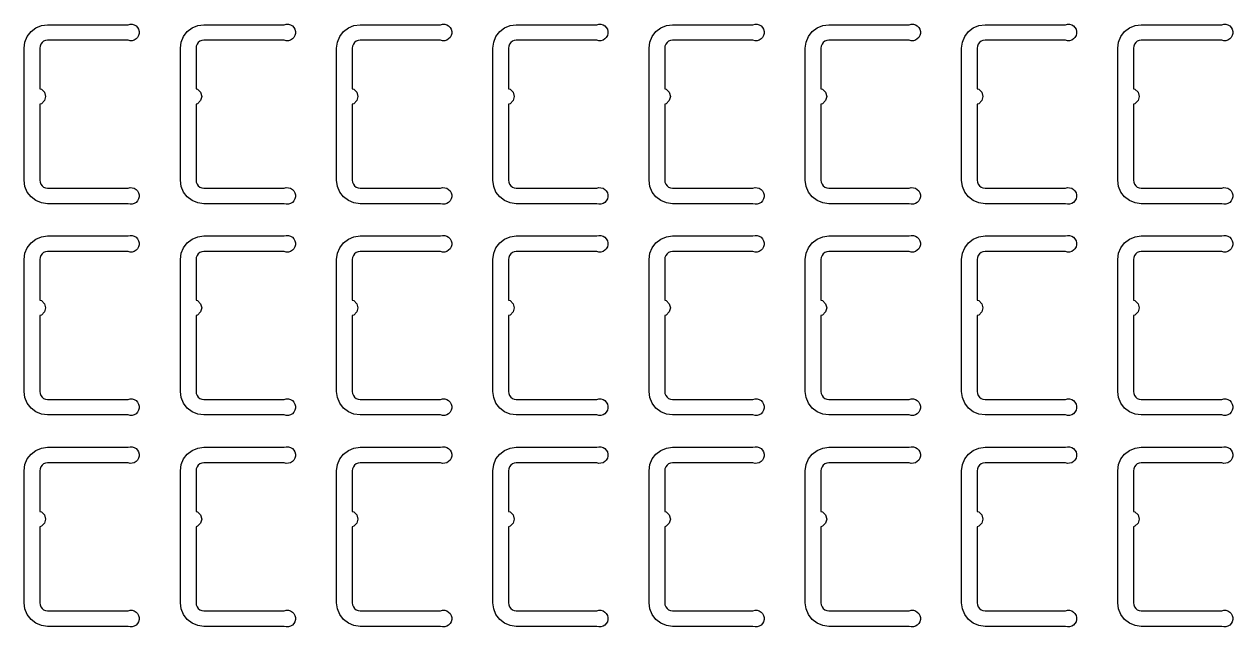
# Model space of a CAD drawing. Extents: x 11 to 212, y 11 to 212.
# Drawn here: x 107.91 to 121.56, y 142.42 to 149.23 of the extents above; entities that cross this region are included whole.
import ezdxf

# ---------------------------------------------------------------- set-up
doc = ezdxf.new("R2010")
doc.units = 0
doc.layers.add('L4', color=7, linetype='continuous')

msp = doc.modelspace()

# ---------------------------------------------------------------- linework, layer by layer
at = {"layer": 'L4'}
for points in [[(109.079, 147.382), (109.103, 147.388), (109.127, 147.387), (109.15, 147.38), (109.17, 147.368), (109.187, 147.35), (109.199, 147.329), (109.205, 147.306), (109.205, 147.282), (109.199, 147.259), (109.187, 147.238), (109.17, 147.22), (109.15, 147.208), (109.127, 147.201), (109.103, 147.2), (109.079, 147.206), (108.171, 147.206), (108.102, 147.215), (108.038, 147.241), (107.983, 147.283), (107.941, 147.338), (107.915, 147.402), (107.906, 147.471), (107.906, 148.965), (107.915, 149.033), (107.941, 149.097), (107.983, 149.152), (108.038, 149.194), (108.102, 149.22), (108.171, 149.229), (109.079, 149.229), (109.103, 149.235), (109.127, 149.234), (109.15, 149.227), (109.17, 149.215), (109.187, 149.198), (109.199, 149.177), (109.205, 149.153), (109.205, 149.129), (109.199, 149.106), (109.187, 149.085), (109.17, 149.068), (109.15, 149.055), (109.127, 149.048), (109.103, 149.048), (109.079, 149.053), (108.171, 149.053), (108.148, 149.05), (108.126, 149.041), (108.108, 149.027), (108.094, 149.009), (108.085, 148.988), (108.082, 148.965), (108.082, 148.504), (108.1, 148.499), (108.134, 148.465), (108.147, 148.418), (108.134, 148.371), (108.1, 148.336), (108.082, 148.331), (108.082, 147.471), (108.085, 147.448), (108.094, 147.426), (108.108, 147.408), (108.126, 147.394), (108.148, 147.385), (108.171, 147.382)], [(110.844, 147.382), (110.867, 147.388), (110.891, 147.387), (110.914, 147.38), (110.935, 147.368), (110.952, 147.35), (110.964, 147.329), (110.97, 147.306), (110.97, 147.282), (110.964, 147.259), (110.952, 147.238), (110.935, 147.22), (110.914, 147.208), (110.891, 147.201), (110.867, 147.2), (110.844, 147.206), (109.935, 147.206), (109.867, 147.215), (109.803, 147.241), (109.748, 147.283), (109.706, 147.338), (109.68, 147.402), (109.671, 147.471), (109.671, 148.965), (109.68, 149.033), (109.706, 149.097), (109.748, 149.152), (109.803, 149.194), (109.867, 149.22), (109.935, 149.229), (110.844, 149.229), (110.867, 149.235), (110.891, 149.234), (110.914, 149.227), (110.935, 149.215), (110.952, 149.198), (110.964, 149.177), (110.97, 149.153), (110.97, 149.129), (110.964, 149.106), (110.952, 149.085), (110.935, 149.068), (110.914, 149.055), (110.891, 149.048), (110.867, 149.048), (110.844, 149.053), (109.935, 149.053), (109.912, 149.05), (109.891, 149.041), (109.873, 149.027), (109.859, 149.009), (109.85, 148.988), (109.847, 148.965), (109.847, 148.504), (109.865, 148.499), (109.899, 148.465), (109.912, 148.418), (109.899, 148.371), (109.865, 148.336), (109.847, 148.331), (109.847, 147.471), (109.85, 147.448), (109.859, 147.426), (109.873, 147.408), (109.891, 147.394), (109.912, 147.385), (109.935, 147.382)], [(112.608, 147.382), (112.632, 147.388), (112.656, 147.387), (112.679, 147.38), (112.7, 147.368), (112.717, 147.35), (112.728, 147.329), (112.735, 147.306), (112.735, 147.282), (112.728, 147.259), (112.717, 147.238), (112.7, 147.22), (112.679, 147.208), (112.656, 147.201), (112.632, 147.2), (112.608, 147.206), (111.7, 147.206), (111.631, 147.215), (111.568, 147.241), (111.513, 147.283), (111.471, 147.338), (111.444, 147.402), (111.435, 147.471), (111.435, 148.965), (111.444, 149.033), (111.471, 149.097), (111.513, 149.152), (111.568, 149.194), (111.631, 149.22), (111.7, 149.229), (112.608, 149.229), (112.632, 149.235), (112.656, 149.234), (112.679, 149.227), (112.7, 149.215), (112.717, 149.198), (112.728, 149.177), (112.735, 149.153), (112.735, 149.129), (112.728, 149.106), (112.717, 149.085), (112.7, 149.068), (112.679, 149.055), (112.656, 149.048), (112.632, 149.048), (112.608, 149.053), (111.7, 149.053), (111.677, 149.05), (111.656, 149.041), (111.638, 149.027), (111.624, 149.009), (111.615, 148.988), (111.612, 148.965), (111.612, 148.504), (111.629, 148.499), (111.664, 148.465), (111.676, 148.418), (111.664, 148.371), (111.629, 148.336), (111.612, 148.331), (111.612, 147.471), (111.615, 147.448), (111.624, 147.426), (111.638, 147.408), (111.656, 147.394), (111.677, 147.385), (111.7, 147.382)], [(114.373, 147.382), (114.397, 147.388), (114.421, 147.387), (114.444, 147.38), (114.464, 147.368), (114.481, 147.35), (114.493, 147.329), (114.499, 147.306), (114.499, 147.282), (114.493, 147.259), (114.481, 147.238), (114.464, 147.22), (114.444, 147.208), (114.421, 147.201), (114.397, 147.2), (114.373, 147.206), (113.465, 147.206), (113.396, 147.215), (113.332, 147.241), (113.278, 147.283), (113.235, 147.338), (113.209, 147.402), (113.2, 147.471), (113.2, 148.965), (113.209, 149.033), (113.235, 149.097), (113.278, 149.152), (113.332, 149.194), (113.396, 149.22), (113.465, 149.229), (114.373, 149.229), (114.397, 149.235), (114.421, 149.234), (114.444, 149.227), (114.464, 149.215), (114.481, 149.198), (114.493, 149.177), (114.499, 149.153), (114.499, 149.129), (114.493, 149.106), (114.481, 149.085), (114.464, 149.068), (114.444, 149.055), (114.421, 149.048), (114.397, 149.048), (114.373, 149.053), (113.465, 149.053), (113.442, 149.05), (113.421, 149.041), (113.402, 149.027), (113.388, 149.009), (113.379, 148.988), (113.376, 148.965), (113.376, 148.504), (113.394, 148.499), (113.429, 148.465), (113.441, 148.418), (113.429, 148.371), (113.394, 148.336), (113.376, 148.331), (113.376, 147.471), (113.379, 147.448), (113.388, 147.426), (113.402, 147.408), (113.421, 147.394), (113.442, 147.385), (113.465, 147.382)], [(116.138, 147.382), (116.161, 147.388), (116.185, 147.387), (116.209, 147.38), (116.229, 147.368), (116.246, 147.35), (116.258, 147.329), (116.264, 147.306), (116.264, 147.282), (116.258, 147.259), (116.246, 147.238), (116.229, 147.22), (116.209, 147.208), (116.185, 147.201), (116.161, 147.2), (116.138, 147.206), (115.229, 147.206), (115.161, 147.215), (115.097, 147.241), (115.042, 147.283), (115, 147.338), (114.974, 147.402), (114.965, 147.471), (114.965, 148.965), (114.974, 149.033), (115, 149.097), (115.042, 149.152), (115.097, 149.194), (115.161, 149.22), (115.229, 149.229), (116.138, 149.229), (116.161, 149.235), (116.185, 149.234), (116.209, 149.227), (116.229, 149.215), (116.246, 149.198), (116.258, 149.177), (116.264, 149.153), (116.264, 149.129), (116.258, 149.106), (116.246, 149.085), (116.229, 149.068), (116.209, 149.055), (116.185, 149.048), (116.161, 149.048), (116.138, 149.053), (115.229, 149.053), (115.207, 149.05), (115.185, 149.041), (115.167, 149.027), (115.153, 149.009), (115.144, 148.988), (115.141, 148.965), (115.141, 148.504), (115.159, 148.499), (115.193, 148.465), (115.206, 148.418), (115.193, 148.371), (115.159, 148.336), (115.141, 148.331), (115.141, 147.471), (115.144, 147.448), (115.153, 147.426), (115.167, 147.408), (115.185, 147.394), (115.207, 147.385), (115.229, 147.382)], [(117.903, 147.382), (117.926, 147.388), (117.95, 147.387), (117.973, 147.38), (117.994, 147.368), (118.011, 147.35), (118.023, 147.329), (118.029, 147.306), (118.029, 147.282), (118.023, 147.259), (118.011, 147.238), (117.994, 147.22), (117.973, 147.208), (117.95, 147.201), (117.926, 147.2), (117.903, 147.206), (116.994, 147.206), (116.926, 147.215), (116.862, 147.241), (116.807, 147.283), (116.765, 147.338), (116.738, 147.402), (116.729, 147.471), (116.729, 148.965), (116.738, 149.033), (116.765, 149.097), (116.807, 149.152), (116.862, 149.194), (116.926, 149.22), (116.994, 149.229), (117.903, 149.229), (117.926, 149.235), (117.95, 149.234), (117.973, 149.227), (117.994, 149.215), (118.011, 149.198), (118.023, 149.177), (118.029, 149.153), (118.029, 149.129), (118.023, 149.106), (118.011, 149.085), (117.994, 149.068), (117.973, 149.055), (117.95, 149.048), (117.926, 149.048), (117.903, 149.053), (116.994, 149.053), (116.971, 149.05), (116.95, 149.041), (116.932, 149.027), (116.918, 149.009), (116.909, 148.988), (116.906, 148.965), (116.906, 148.504), (116.924, 148.499), (116.958, 148.465), (116.971, 148.418), (116.958, 148.371), (116.924, 148.336), (116.906, 148.331), (116.906, 147.471), (116.909, 147.448), (116.918, 147.426), (116.932, 147.408), (116.95, 147.394), (116.971, 147.385), (116.994, 147.382)], [(119.667, 147.382), (119.691, 147.388), (119.715, 147.387), (119.738, 147.38), (119.759, 147.368), (119.775, 147.35), (119.787, 147.329), (119.793, 147.306), (119.793, 147.282), (119.787, 147.259), (119.775, 147.238), (119.759, 147.22), (119.738, 147.208), (119.715, 147.201), (119.691, 147.2), (119.667, 147.206), (118.759, 147.206), (118.69, 147.215), (118.626, 147.241), (118.572, 147.283), (118.53, 147.338), (118.503, 147.402), (118.494, 147.471), (118.494, 148.965), (118.503, 149.033), (118.53, 149.097), (118.572, 149.152), (118.626, 149.194), (118.69, 149.22), (118.759, 149.229), (119.667, 149.229), (119.691, 149.235), (119.715, 149.234), (119.738, 149.227), (119.759, 149.215), (119.775, 149.198), (119.787, 149.177), (119.793, 149.153), (119.793, 149.129), (119.787, 149.106), (119.775, 149.085), (119.759, 149.068), (119.738, 149.055), (119.715, 149.048), (119.691, 149.048), (119.667, 149.053), (118.759, 149.053), (118.736, 149.05), (118.715, 149.041), (118.696, 149.027), (118.682, 149.009), (118.674, 148.988), (118.671, 148.965), (118.671, 148.504), (118.688, 148.499), (118.723, 148.465), (118.735, 148.418), (118.723, 148.371), (118.688, 148.336), (118.671, 148.331), (118.671, 147.471), (118.674, 147.448), (118.682, 147.426), (118.696, 147.408), (118.715, 147.394), (118.736, 147.385), (118.759, 147.382)], [(121.432, 147.382), (121.455, 147.388), (121.48, 147.387), (121.503, 147.38), (121.523, 147.368), (121.54, 147.35), (121.552, 147.329), (121.558, 147.306), (121.558, 147.282), (121.552, 147.259), (121.54, 147.238), (121.523, 147.22), (121.503, 147.208), (121.48, 147.201), (121.455, 147.2), (121.432, 147.206), (120.524, 147.206), (120.455, 147.215), (120.391, 147.241), (120.336, 147.283), (120.294, 147.338), (120.268, 147.402), (120.259, 147.471), (120.259, 148.965), (120.268, 149.033), (120.294, 149.097), (120.336, 149.152), (120.391, 149.194), (120.455, 149.22), (120.524, 149.229), (121.432, 149.229), (121.455, 149.235), (121.48, 149.234), (121.503, 149.227), (121.523, 149.215), (121.54, 149.198), (121.552, 149.177), (121.558, 149.153), (121.558, 149.129), (121.552, 149.106), (121.54, 149.085), (121.523, 149.068), (121.503, 149.055), (121.48, 149.048), (121.455, 149.048), (121.432, 149.053), (120.524, 149.053), (120.501, 149.05), (120.479, 149.041), (120.461, 149.027), (120.447, 149.009), (120.438, 148.988), (120.435, 148.965), (120.435, 148.504), (120.453, 148.499), (120.487, 148.465), (120.5, 148.418), (120.487, 148.371), (120.453, 148.336), (120.435, 148.331), (120.435, 147.471), (120.438, 147.448), (120.447, 147.426), (120.461, 147.408), (120.479, 147.394), (120.501, 147.385), (120.524, 147.382)], [(109.079, 144.994), (109.103, 145), (109.127, 144.999), (109.15, 144.992), (109.17, 144.98), (109.187, 144.962), (109.199, 144.941), (109.205, 144.918), (109.205, 144.894), (109.199, 144.871), (109.187, 144.85), (109.17, 144.832), (109.15, 144.82), (109.127, 144.813), (109.103, 144.812), (109.079, 144.818), (108.171, 144.818), (108.102, 144.827), (108.038, 144.853), (107.983, 144.895), (107.941, 144.95), (107.915, 145.014), (107.906, 145.082), (107.906, 146.576), (107.915, 146.645), (107.941, 146.709), (107.983, 146.764), (108.038, 146.806), (108.102, 146.832), (108.171, 146.841), (109.079, 146.841), (109.103, 146.847), (109.127, 146.846), (109.15, 146.839), (109.17, 146.827), (109.187, 146.809), (109.199, 146.788), (109.205, 146.765), (109.205, 146.741), (109.199, 146.718), (109.187, 146.697), (109.17, 146.679), (109.15, 146.667), (109.127, 146.66), (109.103, 146.659), (109.079, 146.665), (108.171, 146.665), (108.148, 146.662), (108.126, 146.653), (108.108, 146.639), (108.094, 146.621), (108.085, 146.599), (108.082, 146.576), (108.082, 146.116), (108.1, 146.111), (108.134, 146.076), (108.147, 146.029), (108.134, 145.982), (108.1, 145.948), (108.082, 145.943), (108.082, 145.082), (108.085, 145.06), (108.094, 145.038), (108.108, 145.02), (108.126, 145.006), (108.148, 144.997), (108.171, 144.994)], [(110.844, 144.994), (110.867, 145), (110.891, 144.999), (110.914, 144.992), (110.935, 144.98), (110.952, 144.962), (110.964, 144.941), (110.97, 144.918), (110.97, 144.894), (110.964, 144.871), (110.952, 144.85), (110.935, 144.832), (110.914, 144.82), (110.891, 144.813), (110.867, 144.812), (110.844, 144.818), (109.935, 144.818), (109.867, 144.827), (109.803, 144.853), (109.748, 144.895), (109.706, 144.95), (109.68, 145.014), (109.671, 145.082), (109.671, 146.576), (109.68, 146.645), (109.706, 146.709), (109.748, 146.764), (109.803, 146.806), (109.867, 146.832), (109.935, 146.841), (110.844, 146.841), (110.867, 146.847), (110.891, 146.846), (110.914, 146.839), (110.935, 146.827), (110.952, 146.809), (110.964, 146.788), (110.97, 146.765), (110.97, 146.741), (110.964, 146.718), (110.952, 146.697), (110.935, 146.679), (110.914, 146.667), (110.891, 146.66), (110.867, 146.659), (110.844, 146.665), (109.935, 146.665), (109.912, 146.662), (109.891, 146.653), (109.873, 146.639), (109.859, 146.621), (109.85, 146.599), (109.847, 146.576), (109.847, 146.116), (109.865, 146.111), (109.899, 146.076), (109.912, 146.029), (109.899, 145.982), (109.865, 145.948), (109.847, 145.943), (109.847, 145.082), (109.85, 145.06), (109.859, 145.038), (109.873, 145.02), (109.891, 145.006), (109.912, 144.997), (109.935, 144.994)], [(112.608, 144.994), (112.632, 145), (112.656, 144.999), (112.679, 144.992), (112.7, 144.98), (112.717, 144.962), (112.728, 144.941), (112.735, 144.918), (112.735, 144.894), (112.728, 144.871), (112.717, 144.85), (112.7, 144.832), (112.679, 144.82), (112.656, 144.813), (112.632, 144.812), (112.608, 144.818), (111.7, 144.818), (111.631, 144.827), (111.568, 144.853), (111.513, 144.895), (111.471, 144.95), (111.444, 145.014), (111.435, 145.082), (111.435, 146.576), (111.444, 146.645), (111.471, 146.709), (111.513, 146.764), (111.568, 146.806), (111.631, 146.832), (111.7, 146.841), (112.608, 146.841), (112.632, 146.847), (112.656, 146.846), (112.679, 146.839), (112.7, 146.827), (112.717, 146.809), (112.728, 146.788), (112.735, 146.765), (112.735, 146.741), (112.728, 146.718), (112.717, 146.697), (112.7, 146.679), (112.679, 146.667), (112.656, 146.66), (112.632, 146.659), (112.608, 146.665), (111.7, 146.665), (111.677, 146.662), (111.656, 146.653), (111.638, 146.639), (111.624, 146.621), (111.615, 146.599), (111.612, 146.576), (111.612, 146.116), (111.629, 146.111), (111.664, 146.076), (111.676, 146.029), (111.664, 145.982), (111.629, 145.948), (111.612, 145.943), (111.612, 145.082), (111.615, 145.06), (111.624, 145.038), (111.638, 145.02), (111.656, 145.006), (111.677, 144.997), (111.7, 144.994)], [(114.373, 144.994), (114.397, 145), (114.421, 144.999), (114.444, 144.992), (114.464, 144.98), (114.481, 144.962), (114.493, 144.941), (114.499, 144.918), (114.499, 144.894), (114.493, 144.871), (114.481, 144.85), (114.464, 144.832), (114.444, 144.82), (114.421, 144.813), (114.397, 144.812), (114.373, 144.818), (113.465, 144.818), (113.396, 144.827), (113.332, 144.853), (113.278, 144.895), (113.235, 144.95), (113.209, 145.014), (113.2, 145.082), (113.2, 146.576), (113.209, 146.645), (113.235, 146.709), (113.278, 146.764), (113.332, 146.806), (113.396, 146.832), (113.465, 146.841), (114.373, 146.841), (114.397, 146.847), (114.421, 146.846), (114.444, 146.839), (114.464, 146.827), (114.481, 146.809), (114.493, 146.788), (114.499, 146.765), (114.499, 146.741), (114.493, 146.718), (114.481, 146.697), (114.464, 146.679), (114.444, 146.667), (114.421, 146.66), (114.397, 146.659), (114.373, 146.665), (113.465, 146.665), (113.442, 146.662), (113.421, 146.653), (113.402, 146.639), (113.388, 146.621), (113.379, 146.599), (113.376, 146.576), (113.376, 146.116), (113.394, 146.111), (113.429, 146.076), (113.441, 146.029), (113.429, 145.982), (113.394, 145.948), (113.376, 145.943), (113.376, 145.082), (113.379, 145.06), (113.388, 145.038), (113.402, 145.02), (113.421, 145.006), (113.442, 144.997), (113.465, 144.994)], [(116.138, 144.994), (116.161, 145), (116.185, 144.999), (116.209, 144.992), (116.229, 144.98), (116.246, 144.962), (116.258, 144.941), (116.264, 144.918), (116.264, 144.894), (116.258, 144.871), (116.246, 144.85), (116.229, 144.832), (116.209, 144.82), (116.185, 144.813), (116.161, 144.812), (116.138, 144.818), (115.229, 144.818), (115.161, 144.827), (115.097, 144.853), (115.042, 144.895), (115, 144.95), (114.974, 145.014), (114.965, 145.082), (114.965, 146.576), (114.974, 146.645), (115, 146.709), (115.042, 146.764), (115.097, 146.806), (115.161, 146.832), (115.229, 146.841), (116.138, 146.841), (116.161, 146.847), (116.185, 146.846), (116.209, 146.839), (116.229, 146.827), (116.246, 146.809), (116.258, 146.788), (116.264, 146.765), (116.264, 146.741), (116.258, 146.718), (116.246, 146.697), (116.229, 146.679), (116.209, 146.667), (116.185, 146.66), (116.161, 146.659), (116.138, 146.665), (115.229, 146.665), (115.207, 146.662), (115.185, 146.653), (115.167, 146.639), (115.153, 146.621), (115.144, 146.599), (115.141, 146.576), (115.141, 146.116), (115.159, 146.111), (115.193, 146.076), (115.206, 146.029), (115.193, 145.982), (115.159, 145.948), (115.141, 145.943), (115.141, 145.082), (115.144, 145.06), (115.153, 145.038), (115.167, 145.02), (115.185, 145.006), (115.207, 144.997), (115.229, 144.994)], [(117.903, 144.994), (117.926, 145), (117.95, 144.999), (117.973, 144.992), (117.994, 144.98), (118.011, 144.962), (118.023, 144.941), (118.029, 144.918), (118.029, 144.894), (118.023, 144.871), (118.011, 144.85), (117.994, 144.832), (117.973, 144.82), (117.95, 144.813), (117.926, 144.812), (117.903, 144.818), (116.994, 144.818), (116.926, 144.827), (116.862, 144.853), (116.807, 144.895), (116.765, 144.95), (116.738, 145.014), (116.729, 145.082), (116.729, 146.576), (116.738, 146.645), (116.765, 146.709), (116.807, 146.764), (116.862, 146.806), (116.926, 146.832), (116.994, 146.841), (117.903, 146.841), (117.926, 146.847), (117.95, 146.846), (117.973, 146.839), (117.994, 146.827), (118.011, 146.809), (118.023, 146.788), (118.029, 146.765), (118.029, 146.741), (118.023, 146.718), (118.011, 146.697), (117.994, 146.679), (117.973, 146.667), (117.95, 146.66), (117.926, 146.659), (117.903, 146.665), (116.994, 146.665), (116.971, 146.662), (116.95, 146.653), (116.932, 146.639), (116.918, 146.621), (116.909, 146.599), (116.906, 146.576), (116.906, 146.116), (116.924, 146.111), (116.958, 146.076), (116.971, 146.029), (116.958, 145.982), (116.924, 145.948), (116.906, 145.943), (116.906, 145.082), (116.909, 145.06), (116.918, 145.038), (116.932, 145.02), (116.95, 145.006), (116.971, 144.997), (116.994, 144.994)], [(119.667, 144.994), (119.691, 145), (119.715, 144.999), (119.738, 144.992), (119.759, 144.98), (119.775, 144.962), (119.787, 144.941), (119.793, 144.918), (119.793, 144.894), (119.787, 144.871), (119.775, 144.85), (119.759, 144.832), (119.738, 144.82), (119.715, 144.813), (119.691, 144.812), (119.667, 144.818), (118.759, 144.818), (118.69, 144.827), (118.626, 144.853), (118.572, 144.895), (118.53, 144.95), (118.503, 145.014), (118.494, 145.082), (118.494, 146.576), (118.503, 146.645), (118.53, 146.709), (118.572, 146.764), (118.626, 146.806), (118.69, 146.832), (118.759, 146.841), (119.667, 146.841), (119.691, 146.847), (119.715, 146.846), (119.738, 146.839), (119.759, 146.827), (119.775, 146.809), (119.787, 146.788), (119.793, 146.765), (119.793, 146.741), (119.787, 146.718), (119.775, 146.697), (119.759, 146.679), (119.738, 146.667), (119.715, 146.66), (119.691, 146.659), (119.667, 146.665), (118.759, 146.665), (118.736, 146.662), (118.715, 146.653), (118.696, 146.639), (118.682, 146.621), (118.674, 146.599), (118.671, 146.576), (118.671, 146.116), (118.688, 146.111), (118.723, 146.076), (118.735, 146.029), (118.723, 145.982), (118.688, 145.948), (118.671, 145.943), (118.671, 145.082), (118.674, 145.06), (118.682, 145.038), (118.696, 145.02), (118.715, 145.006), (118.736, 144.997), (118.759, 144.994)], [(121.432, 144.994), (121.455, 145), (121.48, 144.999), (121.503, 144.992), (121.523, 144.98), (121.54, 144.962), (121.552, 144.941), (121.558, 144.918), (121.558, 144.894), (121.552, 144.871), (121.54, 144.85), (121.523, 144.832), (121.503, 144.82), (121.48, 144.813), (121.455, 144.812), (121.432, 144.818), (120.524, 144.818), (120.455, 144.827), (120.391, 144.853), (120.336, 144.895), (120.294, 144.95), (120.268, 145.014), (120.259, 145.082), (120.259, 146.576), (120.268, 146.645), (120.294, 146.709), (120.336, 146.764), (120.391, 146.806), (120.455, 146.832), (120.524, 146.841), (121.432, 146.841), (121.455, 146.847), (121.48, 146.846), (121.503, 146.839), (121.523, 146.827), (121.54, 146.809), (121.552, 146.788), (121.558, 146.765), (121.558, 146.741), (121.552, 146.718), (121.54, 146.697), (121.523, 146.679), (121.503, 146.667), (121.48, 146.66), (121.455, 146.659), (121.432, 146.665), (120.524, 146.665), (120.501, 146.662), (120.479, 146.653), (120.461, 146.639), (120.447, 146.621), (120.438, 146.599), (120.435, 146.576), (120.435, 146.116), (120.453, 146.111), (120.487, 146.076), (120.5, 146.029), (120.487, 145.982), (120.453, 145.948), (120.435, 145.943), (120.435, 145.082), (120.438, 145.06), (120.447, 145.038), (120.461, 145.02), (120.479, 145.006), (120.501, 144.997), (120.524, 144.994)], [(109.079, 142.606), (109.103, 142.611), (109.127, 142.611), (109.15, 142.604), (109.17, 142.591), (109.187, 142.574), (109.199, 142.553), (109.205, 142.53), (109.205, 142.506), (109.199, 142.482), (109.187, 142.461), (109.17, 142.444), (109.15, 142.432), (109.127, 142.425), (109.103, 142.424), (109.079, 142.429), (108.171, 142.429), (108.102, 142.438), (108.038, 142.465), (107.983, 142.507), (107.941, 142.562), (107.915, 142.626), (107.906, 142.694), (107.906, 144.188), (107.915, 144.257), (107.941, 144.321), (107.983, 144.375), (108.038, 144.417), (108.102, 144.444), (108.171, 144.453), (109.079, 144.453), (109.103, 144.458), (109.127, 144.458), (109.15, 144.451), (109.17, 144.438), (109.187, 144.421), (109.199, 144.4), (109.205, 144.377), (109.205, 144.353), (109.199, 144.329), (109.187, 144.308), (109.17, 144.291), (109.15, 144.279), (109.127, 144.272), (109.103, 144.271), (109.079, 144.276), (108.171, 144.276), (108.148, 144.273), (108.126, 144.265), (108.108, 144.251), (108.094, 144.232), (108.085, 144.211), (108.082, 144.188), (108.082, 143.727), (108.1, 143.723), (108.134, 143.688), (108.147, 143.641), (108.134, 143.594), (108.1, 143.56), (108.082, 143.555), (108.082, 142.694), (108.085, 142.671), (108.094, 142.65), (108.108, 142.632), (108.126, 142.618), (108.148, 142.609), (108.171, 142.606)], [(110.844, 142.606), (110.867, 142.611), (110.891, 142.611), (110.914, 142.604), (110.935, 142.591), (110.952, 142.574), (110.964, 142.553), (110.97, 142.53), (110.97, 142.506), (110.964, 142.482), (110.952, 142.461), (110.935, 142.444), (110.914, 142.432), (110.891, 142.425), (110.867, 142.424), (110.844, 142.429), (109.935, 142.429), (109.867, 142.438), (109.803, 142.465), (109.748, 142.507), (109.706, 142.562), (109.68, 142.626), (109.671, 142.694), (109.671, 144.188), (109.68, 144.257), (109.706, 144.321), (109.748, 144.375), (109.803, 144.417), (109.867, 144.444), (109.935, 144.453), (110.844, 144.453), (110.867, 144.458), (110.891, 144.458), (110.914, 144.451), (110.935, 144.438), (110.952, 144.421), (110.964, 144.4), (110.97, 144.377), (110.97, 144.353), (110.964, 144.329), (110.952, 144.308), (110.935, 144.291), (110.914, 144.279), (110.891, 144.272), (110.867, 144.271), (110.844, 144.276), (109.935, 144.276), (109.912, 144.273), (109.891, 144.265), (109.873, 144.251), (109.859, 144.232), (109.85, 144.211), (109.847, 144.188), (109.847, 143.727), (109.865, 143.723), (109.899, 143.688), (109.912, 143.641), (109.899, 143.594), (109.865, 143.56), (109.847, 143.555), (109.847, 142.694), (109.85, 142.671), (109.859, 142.65), (109.873, 142.632), (109.891, 142.618), (109.912, 142.609), (109.935, 142.606)], [(112.608, 142.606), (112.632, 142.611), (112.656, 142.611), (112.679, 142.604), (112.7, 142.591), (112.717, 142.574), (112.728, 142.553), (112.735, 142.53), (112.735, 142.506), (112.728, 142.482), (112.717, 142.461), (112.7, 142.444), (112.679, 142.432), (112.656, 142.425), (112.632, 142.424), (112.608, 142.429), (111.7, 142.429), (111.631, 142.438), (111.568, 142.465), (111.513, 142.507), (111.471, 142.562), (111.444, 142.626), (111.435, 142.694), (111.435, 144.188), (111.444, 144.257), (111.471, 144.321), (111.513, 144.375), (111.568, 144.417), (111.631, 144.444), (111.7, 144.453), (112.608, 144.453), (112.632, 144.458), (112.656, 144.458), (112.679, 144.451), (112.7, 144.438), (112.717, 144.421), (112.728, 144.4), (112.735, 144.377), (112.735, 144.353), (112.728, 144.329), (112.717, 144.308), (112.7, 144.291), (112.679, 144.279), (112.656, 144.272), (112.632, 144.271), (112.608, 144.276), (111.7, 144.276), (111.677, 144.273), (111.656, 144.265), (111.638, 144.251), (111.624, 144.232), (111.615, 144.211), (111.612, 144.188), (111.612, 143.727), (111.629, 143.723), (111.664, 143.688), (111.676, 143.641), (111.664, 143.594), (111.629, 143.56), (111.612, 143.555), (111.612, 142.694), (111.615, 142.671), (111.624, 142.65), (111.638, 142.632), (111.656, 142.618), (111.677, 142.609), (111.7, 142.606)], [(114.373, 142.606), (114.397, 142.611), (114.421, 142.611), (114.444, 142.604), (114.464, 142.591), (114.481, 142.574), (114.493, 142.553), (114.499, 142.53), (114.499, 142.506), (114.493, 142.482), (114.481, 142.461), (114.464, 142.444), (114.444, 142.432), (114.421, 142.425), (114.397, 142.424), (114.373, 142.429), (113.465, 142.429), (113.396, 142.438), (113.332, 142.465), (113.278, 142.507), (113.235, 142.562), (113.209, 142.626), (113.2, 142.694), (113.2, 144.188), (113.209, 144.257), (113.235, 144.321), (113.278, 144.375), (113.332, 144.417), (113.396, 144.444), (113.465, 144.453), (114.373, 144.453), (114.397, 144.458), (114.421, 144.458), (114.444, 144.451), (114.464, 144.438), (114.481, 144.421), (114.493, 144.4), (114.499, 144.377), (114.499, 144.353), (114.493, 144.329), (114.481, 144.308), (114.464, 144.291), (114.444, 144.279), (114.421, 144.272), (114.397, 144.271), (114.373, 144.276), (113.465, 144.276), (113.442, 144.273), (113.421, 144.265), (113.402, 144.251), (113.388, 144.232), (113.379, 144.211), (113.376, 144.188), (113.376, 143.727), (113.394, 143.723), (113.429, 143.688), (113.441, 143.641), (113.429, 143.594), (113.394, 143.56), (113.376, 143.555), (113.376, 142.694), (113.379, 142.671), (113.388, 142.65), (113.402, 142.632), (113.421, 142.618), (113.442, 142.609), (113.465, 142.606)], [(116.138, 142.606), (116.161, 142.611), (116.185, 142.611), (116.209, 142.604), (116.229, 142.591), (116.246, 142.574), (116.258, 142.553), (116.264, 142.53), (116.264, 142.506), (116.258, 142.482), (116.246, 142.461), (116.229, 142.444), (116.209, 142.432), (116.185, 142.425), (116.161, 142.424), (116.138, 142.429), (115.229, 142.429), (115.161, 142.438), (115.097, 142.465), (115.042, 142.507), (115, 142.562), (114.974, 142.626), (114.965, 142.694), (114.965, 144.188), (114.974, 144.257), (115, 144.321), (115.042, 144.375), (115.097, 144.417), (115.161, 144.444), (115.229, 144.453), (116.138, 144.453), (116.161, 144.458), (116.185, 144.458), (116.209, 144.451), (116.229, 144.438), (116.246, 144.421), (116.258, 144.4), (116.264, 144.377), (116.264, 144.353), (116.258, 144.329), (116.246, 144.308), (116.229, 144.291), (116.209, 144.279), (116.185, 144.272), (116.161, 144.271), (116.138, 144.276), (115.229, 144.276), (115.207, 144.273), (115.185, 144.265), (115.167, 144.251), (115.153, 144.232), (115.144, 144.211), (115.141, 144.188), (115.141, 143.727), (115.159, 143.723), (115.193, 143.688), (115.206, 143.641), (115.193, 143.594), (115.159, 143.56), (115.141, 143.555), (115.141, 142.694), (115.144, 142.671), (115.153, 142.65), (115.167, 142.632), (115.185, 142.618), (115.207, 142.609), (115.229, 142.606)], [(117.903, 142.606), (117.926, 142.611), (117.95, 142.611), (117.973, 142.604), (117.994, 142.591), (118.011, 142.574), (118.023, 142.553), (118.029, 142.53), (118.029, 142.506), (118.023, 142.482), (118.011, 142.461), (117.994, 142.444), (117.973, 142.432), (117.95, 142.425), (117.926, 142.424), (117.903, 142.429), (116.994, 142.429), (116.926, 142.438), (116.862, 142.465), (116.807, 142.507), (116.765, 142.562), (116.738, 142.626), (116.729, 142.694), (116.729, 144.188), (116.738, 144.257), (116.765, 144.321), (116.807, 144.375), (116.862, 144.417), (116.926, 144.444), (116.994, 144.453), (117.903, 144.453), (117.926, 144.458), (117.95, 144.458), (117.973, 144.451), (117.994, 144.438), (118.011, 144.421), (118.023, 144.4), (118.029, 144.377), (118.029, 144.353), (118.023, 144.329), (118.011, 144.308), (117.994, 144.291), (117.973, 144.279), (117.95, 144.272), (117.926, 144.271), (117.903, 144.276), (116.994, 144.276), (116.971, 144.273), (116.95, 144.265), (116.932, 144.251), (116.918, 144.232), (116.909, 144.211), (116.906, 144.188), (116.906, 143.727), (116.924, 143.723), (116.958, 143.688), (116.971, 143.641), (116.958, 143.594), (116.924, 143.56), (116.906, 143.555), (116.906, 142.694), (116.909, 142.671), (116.918, 142.65), (116.932, 142.632), (116.95, 142.618), (116.971, 142.609), (116.994, 142.606)], [(119.667, 142.606), (119.691, 142.611), (119.715, 142.611), (119.738, 142.604), (119.759, 142.591), (119.775, 142.574), (119.787, 142.553), (119.793, 142.53), (119.793, 142.506), (119.787, 142.482), (119.775, 142.461), (119.759, 142.444), (119.738, 142.432), (119.715, 142.425), (119.691, 142.424), (119.667, 142.429), (118.759, 142.429), (118.69, 142.438), (118.626, 142.465), (118.572, 142.507), (118.53, 142.562), (118.503, 142.626), (118.494, 142.694), (118.494, 144.188), (118.503, 144.257), (118.53, 144.321), (118.572, 144.375), (118.626, 144.417), (118.69, 144.444), (118.759, 144.453), (119.667, 144.453), (119.691, 144.458), (119.715, 144.458), (119.738, 144.451), (119.759, 144.438), (119.775, 144.421), (119.787, 144.4), (119.793, 144.377), (119.793, 144.353), (119.787, 144.329), (119.775, 144.308), (119.759, 144.291), (119.738, 144.279), (119.715, 144.272), (119.691, 144.271), (119.667, 144.276), (118.759, 144.276), (118.736, 144.273), (118.715, 144.265), (118.696, 144.251), (118.682, 144.232), (118.674, 144.211), (118.671, 144.188), (118.671, 143.727), (118.688, 143.723), (118.723, 143.688), (118.735, 143.641), (118.723, 143.594), (118.688, 143.56), (118.671, 143.555), (118.671, 142.694), (118.674, 142.671), (118.682, 142.65), (118.696, 142.632), (118.715, 142.618), (118.736, 142.609), (118.759, 142.606)], [(121.432, 142.606), (121.455, 142.611), (121.48, 142.611), (121.503, 142.604), (121.523, 142.591), (121.54, 142.574), (121.552, 142.553), (121.558, 142.53), (121.558, 142.506), (121.552, 142.482), (121.54, 142.461), (121.523, 142.444), (121.503, 142.432), (121.48, 142.425), (121.455, 142.424), (121.432, 142.429), (120.524, 142.429), (120.455, 142.438), (120.391, 142.465), (120.336, 142.507), (120.294, 142.562), (120.268, 142.626), (120.259, 142.694), (120.259, 144.188), (120.268, 144.257), (120.294, 144.321), (120.336, 144.375), (120.391, 144.417), (120.455, 144.444), (120.524, 144.453), (121.432, 144.453), (121.455, 144.458), (121.48, 144.458), (121.503, 144.451), (121.523, 144.438), (121.54, 144.421), (121.552, 144.4), (121.558, 144.377), (121.558, 144.353), (121.552, 144.329), (121.54, 144.308), (121.523, 144.291), (121.503, 144.279), (121.48, 144.272), (121.455, 144.271), (121.432, 144.276), (120.524, 144.276), (120.501, 144.273), (120.479, 144.265), (120.461, 144.251), (120.447, 144.232), (120.438, 144.211), (120.435, 144.188), (120.435, 143.727), (120.453, 143.723), (120.487, 143.688), (120.5, 143.641), (120.487, 143.594), (120.453, 143.56), (120.435, 143.555), (120.435, 142.694), (120.438, 142.671), (120.447, 142.65), (120.461, 142.632), (120.479, 142.618), (120.501, 142.609), (120.524, 142.606)]]:
    msp.add_lwpolyline(points, close=True, dxfattribs=at)

doc.saveas('drawing.dxf')
